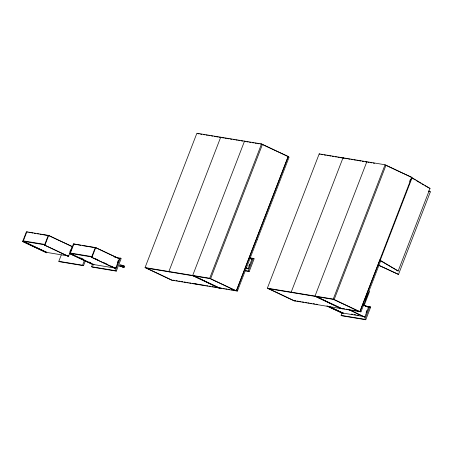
<?xml version="1.0" encoding="UTF-8"?>
<svg xmlns="http://www.w3.org/2000/svg" width="453" height="453" viewBox="0 0 453 453"><rect width="100%" height="100%" fill="white"/><g stroke="black" fill="none" stroke-linecap="round" stroke-linejoin="round"><path stroke-width="0.68" d="M119.785 264.801L122.746 265.435L122.508 266.381L124.043 266.67L124.252 266.019L122.072 265.543M122.582 266.398L122.791 265.741M122.65 266.409L122.859 265.758M22.65 241.54L23.199 241.245L46.823 252.417L46.682 252.785L22.65 241.54L26.421 231.772L48.675 235.452L72.299 246.625L68.528 256.392L44.496 245.152L44.637 244.79M23.341 240.877L26.829 231.84L27.446 232.134M44.779 244.422L48.267 235.384L72.299 246.625M44.496 245.152L44.904 245.22L48.675 235.452M23.669 241.517L46.653 252.389L46.795 252.021M85.453 260.605L83.494 265.685L59.739 261.755L58.816 261.319L61.268 254.971M68.12 256.324L68.261 255.962M69.898 251.721L70.645 249.784M68.573 255.622L68.431 255.99L46.653 252.389M70.068 253.369L91.846 256.964L91.987 256.602L70.209 253.001L70.068 253.369L93.862 264.569L93.72 264.931L69.688 253.691L73.46 243.924L95.713 247.604L119.337 258.776L115.566 268.544L91.534 257.304L91.676 256.936M69.688 253.691L70.238 253.397M70.379 253.029L73.867 243.991L80.708 245.311M58.816 261.319L82.571 265.248L84.53 260.164M91.817 256.574L95.306 247.536L119.337 258.776M91.534 257.304L91.942 257.372L95.713 247.604M114.184 256.959L121.217 258.408L116.313 271.109L92.559 267.179L91.636 266.743L92.616 264.207M93.833 264.173L93.692 264.541L115.47 268.142L115.611 267.774M115.158 268.476L115.3 268.114L110.832 265.996M117.435 262.581L118.182 260.645M91.636 266.743L115.39 270.673L120.288 257.972M145.051 267.587L196.885 133.25L261.54 143.935L288.142 156.517L236.307 290.854L209.705 278.272L145.051 267.587L171.653 280.169L237.434 291.047L257.179 239.88L256.256 239.439L236.511 290.611L237.434 291.047M220.707 137.185L168.873 271.523L169.796 271.959M209.705 278.272L261.54 143.935M245.866 267.87L247.785 268.776L248.068 268.04M248.81 266.104L249.558 264.167M247.785 268.776L248.193 268.844L251.959 259.071L250.045 258.165M244.892 270.515L248.284 271.075L253.187 258.38L254.11 258.816L249.207 271.517L245.135 270.843M267.361 288.204L319.195 153.873L385.073 164.762L411.675 177.344L359.841 311.675L333.238 299.093L267.361 288.204L293.957 300.786L360.967 311.868L380.713 260.702L379.79 260.265L360.044 311.432L360.967 311.868M366.834 161.744L314.999 296.081L341.602 308.663M333.238 299.093L385.073 164.762M385.996 165.198L334.161 299.529L268.284 288.64M364.331 305.713L370.684 307.049L365.781 319.75L342.032 315.826L341.109 315.384L342.089 312.847M329.484 306.726L342.893 313.063L343.034 312.7M327.191 306.143L342.921 313.459L343.063 313.091L329.02 306.449M409.62 181.432L410.378 179.467M412.066 177.763L430.027 188.465L398.17 271.024L380.209 260.322L412.066 177.763L411.137 177.497M364.993 300.458L367.445 294.11M363.334 303.844L364.693 304.071L369.591 291.37M349.036 309.756L364.359 317.004L364.501 316.636M366.137 312.4L366.885 310.464M364.812 316.296L364.671 316.664L342.893 313.063M364.359 317.004L364.767 317.072L368.538 307.298L363.431 304.886M341.109 315.384L364.858 319.314L369.761 306.613M378.363 265.203L398.493 274.41L430.35 191.857L428.459 190.973M124.365 266.273L124.252 266.019M122.621 266.217L123.199 266.398M123.165 266.404L122.661 266.245M121.347 266.596L121.557 266.653M430.35 191.857L428.504 191.183M197.814 133.686L199.173 133.912M200.503 134.133L201.896 134.36M203.255 134.586L204.66 134.818M205.979 135.039L207.429 135.277M208.703 135.487L210.062 135.713M211.426 135.94L212.785 136.16M214.144 136.387L215.509 136.613M216.438 136.766L218.227 137.061M219.207 137.225L220.951 137.514M221.981 137.684L223.674 137.961M224.75 138.142L226.398 138.414M227.519 138.601L229.116 138.861M230.294 139.054L231.84 139.314M233.063 139.513L234.563 139.762M235.832 139.971L237.287 140.215M238.606 140.43L240.005 140.662M241.37 140.889L242.763 141.115M244.093 141.336L245.452 141.562L244.529 141.126L192.695 275.458L219.292 288.04M246.811 141.789L248.176 142.01M249.495 142.231L250.894 142.463M252.242 142.684L253.618 142.91M254.982 143.137L256.364 143.363M257.7 143.59L259.11 143.822M260.424 144.037L262.468 144.377L210.628 278.708L145.979 268.023M321.426 154.524L322.808 154.75M324.201 154.983L325.565 155.209M326.924 155.43L328.283 155.656M329.648 155.883L331.007 156.109M332.372 156.33L333.731 156.557M335.09 156.783L336.454 157.01M337.813 157.231L339.172 157.457M340.129 157.616L341.896 157.904M342.898 158.074L344.286 158.301M345.673 158.533L347.343 158.805M348.442 158.992L350.067 159.258M351.211 159.445L352.785 159.705M353.986 159.903L355.509 160.158M356.754 160.362L358.232 160.605M359.523 160.821L360.956 161.058M362.298 161.279L363.685 161.506M365.039 161.732L366.454 161.964M367.757 162.18L369.11 162.406M370.463 162.627L371.811 162.854M373.164 163.074L374.512 163.301M288.142 156.517L261.851 144.275M411.675 177.344L386.013 165.39M379.314 260.469L380.713 260.702M249.79 257.814L253.187 258.38M250.719 258.255L254.11 258.816M250.169 258.776L251.959 259.071M246.053 268.097L247.412 268.323M28.828 232.361L30.209 232.587M31.591 232.819L32.978 233.046M34.36 233.272L35.742 233.505M37.123 233.731L38.511 233.963M39.892 234.19L41.274 234.416M42.656 234.648L48.884 235.673M82.089 245.537L95.923 247.825M365.933 306.262L367.292 306.488M368.646 306.715L370.684 307.049M368.538 307.298L363.663 305.118M173.318 280.164L174.671 280.39M176.03 280.611L177.389 280.837M178.742 281.064L180.101 281.285M181.46 281.511L182.814 281.738M184.173 281.959L185.532 282.185M186.891 282.406L188.244 282.632M189.603 282.859L190.962 283.08M192.315 283.306L205.277 285.447M206.636 285.673L207.995 285.894M209.348 286.12L210.707 286.347M212.066 286.568L213.425 286.794M214.779 287.021L216.138 287.242M217.497 287.468L218.85 287.689M220.277 287.927L221.63 288.153M222.984 288.374L224.331 288.595M225.685 288.821L227.038 289.042M228.391 289.269L229.745 289.49M231.098 289.716L232.451 289.937M233.805 290.163L235.158 290.384M295.622 300.786L294.263 300.56L295.192 300.996M296.981 301.007L298.334 301.234M299.693 301.46L301.052 301.681M302.411 301.908L303.765 302.128M305.124 302.355L306.483 302.581M307.836 302.802L309.195 303.029M310.554 303.25L311.907 303.476M313.266 303.703L314.625 303.923M315.979 304.15L317.338 304.376M343.3 308.663L344.693 308.895M346.092 309.127L347.485 309.359M348.884 309.586L350.277 309.818M351.67 310.05L353.068 310.282M354.461 310.509L355.86 310.741M357.253 310.973L358.646 311.2M351.505 314.099L352.887 314.325M354.269 314.558L355.65 314.784M357.038 315.011L358.419 315.243M122.746 265.435L121.251 265.226M123.754 266.16L122.61 265.854M122.905 266.494L122.859 266.449M430.027 188.465L424.908 185.702M380.209 260.322L379.28 260.056L398.17 271.024M122.537 266.087L124.043 266.67M120.657 265.198L120.283 265.045M378.946 265.288L398.493 274.41M343.94 158.244L343.017 157.808L291.177 292.14L292.106 292.581M319.195 153.873L320.118 154.309M363.765 303.635L364.693 304.071M249.637 258.097L251.551 259.003M333.55 299.433L359.229 311.573M348.804 309.524L364.767 317.072M341.907 308.436L342.83 308.872M364.858 319.314L365.781 319.75M316.534 296.619L342.213 308.765M315.311 296.415L340.984 308.561M326.958 305.911L342.921 313.459M246.273 267.938L248.193 268.844M248.284 271.075L249.207 271.517M268.895 288.742L294.575 300.888M210.016 278.606L235.696 290.752M219.529 287.802L220.52 288.25M194.229 275.996L219.903 288.142M193.006 275.798L218.68 287.938M195.713 283.867L196.704 284.314M146.591 268.125L172.265 280.265M73.46 243.924L74.734 244.529M95.509 258.748L98.063 259.96M103.171 262.372L107.638 264.49M91.942 257.372L115.566 268.544M115.39 270.673L116.313 271.109M71.019 253.329L73.573 254.541M80.594 257.859L83.148 259.065M89.535 262.089L90.81 262.689M70.096 253.759L93.72 264.931M44.904 245.22L68.528 256.392M82.571 265.248L83.494 265.685M23.058 241.608L46.682 252.785M411.737 177.853L415.327 179.994M416.522 180.707L420.718 183.205M421.913 183.918L423.708 184.988M23.171 240.849L23.029 241.217L44.807 244.813L44.949 244.45L23.171 240.849M288.153 156.766L256.296 239.32L257.225 239.756L289.076 157.202L288.153 156.766M119.303 265.9L124.207 267.474L119.303 265.9M122.587 266.828L122.888 266.93L122.61 266.828"/></g></svg>
